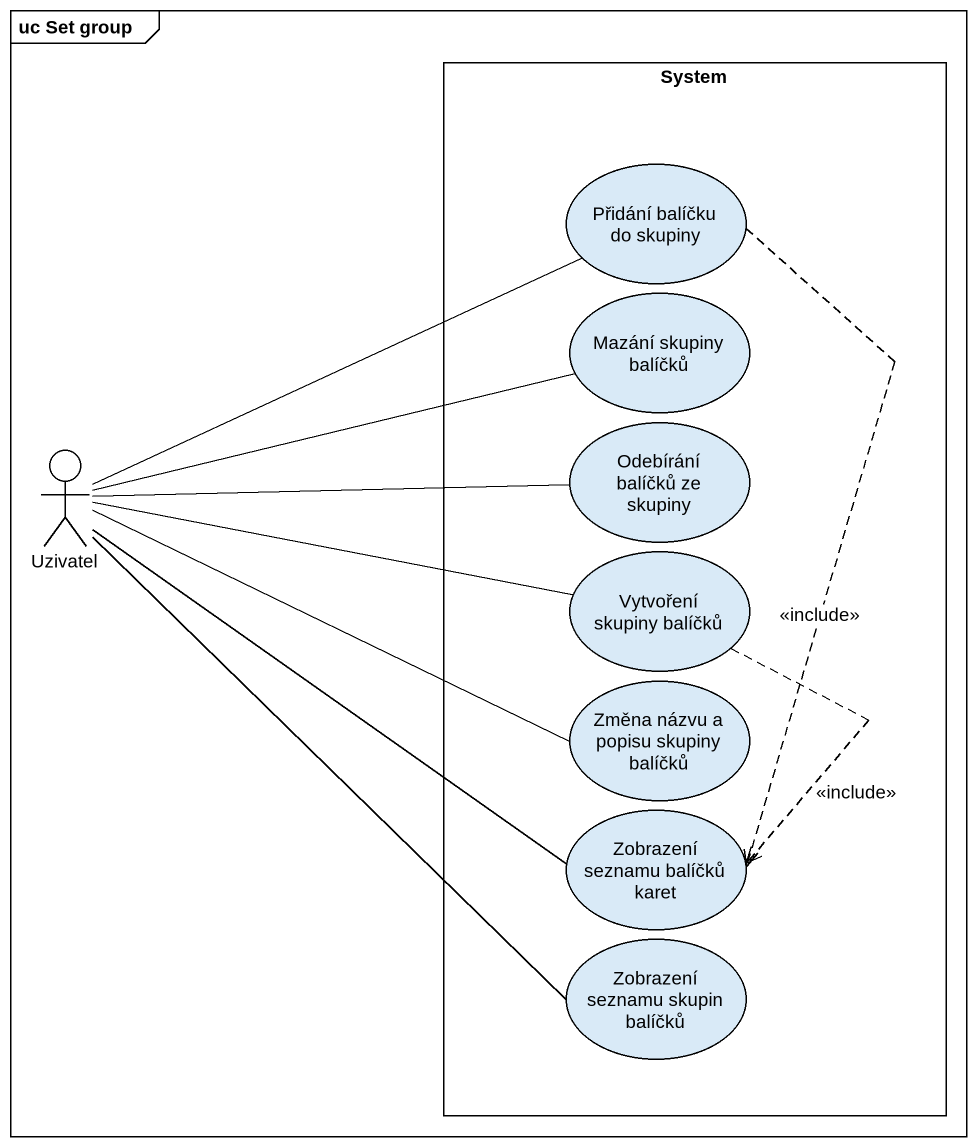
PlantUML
@startuml
mainframe uc Set group
rectangle System {
  usecase "Přidání balíčku do skupiny" as Přidání_balíčku_do_skupiny
  usecase "Mazání skupiny balíčků" as Mazání_skupiny_balíčků
  usecase "Odebírání balíčků ze skupiny" as Odebírání_balíčků_ze_skupiny
  usecase "Vytvoření skupiny balíčků" as Vytvoření_skupiny_balíčků
  usecase "Změna názvu a popisu skupiny balíčků" as Změna_názvu_a_popisu
  usecase "Zobrazení seznamu balíčků karet" as Zobrazení_seznamu_balíčků
  usecase "Zobrazení seznamu skupin balíčků" as Zobrazení_seznamu_skupin
}
actor Uzivatel
Přidání_balíčku_do_skupiny ..> Zobrazení_seznamu_balíčků : <<include>>
Uzivatel -right- Přidání_balíčku_do_skupiny
Uzivatel -right- Mazání_skupiny_balíčků
Uzivatel -right- Odebírání_balíčků_ze_skupiny
Uzivatel -right- Vytvoření_skupiny_balíčků
Uzivatel -right- Změna_názvu_a_popisu
Uzivatel -right- Zobrazení_seznamu_balíčků
Uzivatel -- Zobrazení_seznamu_skupin
Vytvoření_skupiny_balíčků ..> Zobrazení_seznamu_balíčků : <<include>>
@enduml
